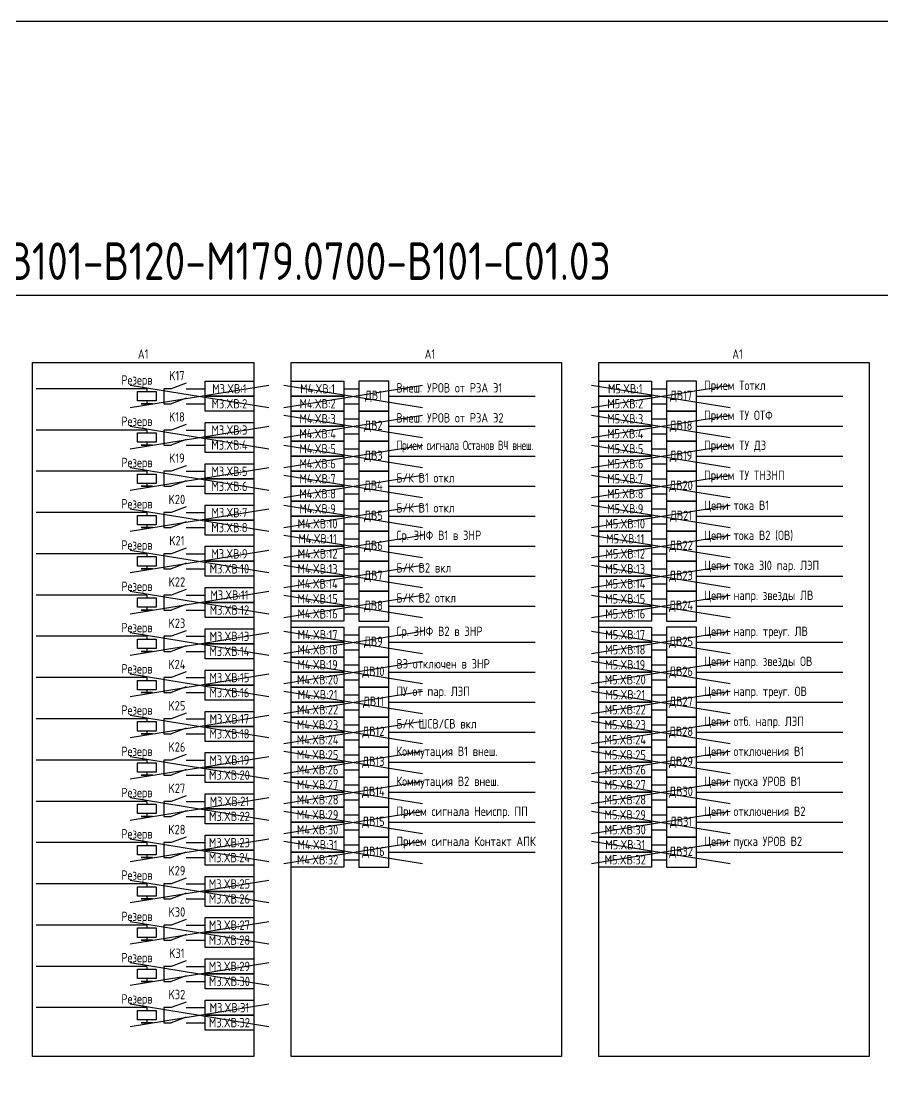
# Model space of a CAD drawing. Header units: millimetres. Extents: x -863 to 2619, y -90 to 586.
# Drawn here: x -435.3 to -205.7, y 303.5 to 586 of the extents above; entities that cross this region are included whole.
import ezdxf

# ---------------------------------------------------------------- set-up
doc = ezdxf.new("R2010")
doc.units = ezdxf.units.MM
doc.styles.add('Gost_type_A', font='GOST_A.TTF')

msp = doc.modelspace()

# ---------------------------------------------------------------- linework, layer by layer
at = {"color": 3}
for p, q in [((-406.31, 489), (-369.31, 483)), ((-406.31, 483), (-369.31, 489)), ((-406.31, 478), (-369.31, 472)), ((-406.31, 472), (-369.31, 478)), ((-406.31, 467), (-369.31, 461)), ((-406.31, 461), (-369.31, 467)), ((-406.31, 456), (-369.31, 450)), ((-406.31, 450), (-369.31, 456)), ((-406.31, 445), (-369.31, 439)), ((-406.31, 439), (-369.31, 445)), ((-406.31, 434), (-369.31, 428)), ((-406.31, 428), (-369.31, 434)), ((-406.31, 423), (-369.31, 417)), ((-406.31, 417), (-369.31, 423)), ((-406.31, 412), (-369.31, 406)), ((-406.31, 406), (-369.31, 412)), ((-406.31, 401), (-369.31, 395)), ((-406.31, 395), (-369.31, 401)), ((-406.31, 390), (-369.31, 384)), ((-406.31, 384), (-369.31, 390)), ((-406.31, 379), (-369.31, 373)), ((-406.31, 373), (-369.31, 379)), ((-406.31, 368), (-369.31, 362)), ((-406.31, 362), (-369.31, 368)), ((-406.31, 357), (-369.31, 351)), ((-406.31, 351), (-369.31, 357)), ((-406.31, 346), (-369.31, 340)), ((-406.31, 340), (-369.31, 346)), ((-406.31, 335), (-369.31, 329)), ((-406.31, 329), (-369.31, 335)), ((-406.31, 324), (-369.31, 318)), ((-406.31, 318), (-369.31, 324))]:
    msp.add_line(p, q, dxfattribs=at)
at = {"ltscale": 4.32}
for p, q in [((-391.31, 489.5), (-395.31, 488)), ((-391.31, 485.5), (-395.31, 484)), ((-391.31, 478.5), (-395.31, 477)), ((-391.31, 474.5), (-395.31, 473)), ((-391.31, 467.5), (-395.31, 466)), ((-391.31, 463.5), (-395.31, 462)), ((-391.31, 456.5), (-395.31, 455)), ((-391.31, 452.5), (-395.31, 451)), ((-391.31, 445.5), (-395.31, 444)), ((-391.31, 441.5), (-395.31, 440)), ((-391.31, 434.5), (-395.31, 433)), ((-391.31, 430.5), (-395.31, 429)), ((-391.31, 423.5), (-395.31, 422)), ((-391.31, 419.5), (-395.31, 418)), ((-391.31, 412.5), (-395.31, 411)), ((-391.31, 408.5), (-395.31, 407)), ((-391.31, 401.5), (-395.31, 400)), ((-391.31, 397.5), (-395.31, 396)), ((-391.31, 390.5), (-395.31, 389)), ((-391.31, 386.5), (-395.31, 385)), ((-391.31, 379.5), (-395.31, 378)), ((-391.31, 375.5), (-395.31, 374)), ((-391.31, 368.5), (-395.31, 367)), ((-391.31, 364.5), (-395.31, 363)), ((-391.31, 357.5), (-395.31, 356)), ((-391.31, 353.5), (-395.31, 352)), ((-391.31, 346.5), (-395.31, 345)), ((-391.31, 342.5), (-395.31, 341)), ((-391.31, 335.5), (-395.31, 334)), ((-391.31, 331.5), (-395.31, 330)), ((-391.31, 324.5), (-395.31, 323)), ((-391.31, 320.5), (-395.31, 319))]:
    msp.add_line(p, q, dxfattribs=at)
at = {"color": 6}
for p, q in [((-365.31, 489), (-328.31, 483)), ((-365.31, 483), (-328.31, 489)), ((-283.31, 489), (-246.31, 483)), ((-283.31, 483), (-246.31, 489)), ((-365.31, 481), (-328.31, 475)), ((-365.31, 475), (-328.31, 481)), ((-283.31, 481), (-246.31, 475)), ((-283.31, 475), (-246.31, 481)), ((-365.31, 473), (-328.31, 467)), ((-365.31, 467), (-328.31, 473)), ((-283.31, 473), (-246.31, 467)), ((-283.31, 467), (-246.31, 473)), ((-365.31, 465), (-328.31, 459)), ((-365.31, 459), (-328.31, 465)), ((-283.31, 465), (-246.31, 459)), ((-283.31, 459), (-246.31, 465)), ((-365.31, 457), (-328.31, 451)), ((-365.31, 451), (-328.31, 457)), ((-283.31, 457), (-246.31, 451)), ((-283.31, 451), (-246.31, 457)), ((-365.31, 449), (-328.31, 443)), ((-365.31, 443), (-328.31, 449)), ((-283.31, 449), (-246.31, 443)), ((-283.31, 443), (-246.31, 449)), ((-365.31, 441), (-328.31, 435)), ((-365.31, 435), (-328.31, 441)), ((-283.31, 441), (-246.31, 435)), ((-283.31, 435), (-246.31, 441)), ((-365.31, 433), (-328.31, 427)), ((-365.31, 427), (-328.31, 433)), ((-283.31, 433), (-246.31, 427)), ((-283.31, 427), (-246.31, 433)), ((-365.31, 423.42), (-328.31, 417.42)), ((-365.31, 417.42), (-328.31, 423.42)), ((-283.31, 423.42), (-246.31, 417.42)), ((-283.31, 417.42), (-246.31, 423.42)), ((-365.31, 415.42), (-328.31, 409.42)), ((-365.31, 409.42), (-328.31, 415.42)), ((-283.31, 415.42), (-246.31, 409.42)), ((-283.31, 409.42), (-246.31, 415.42)), ((-365.31, 407.42), (-328.31, 401.42)), ((-365.31, 401.42), (-328.31, 407.42)), ((-283.31, 407.42), (-246.31, 401.42)), ((-283.31, 401.42), (-246.31, 407.42)), ((-365.31, 399.42), (-328.31, 393.42)), ((-365.31, 393.42), (-328.31, 399.42)), ((-283.31, 399.42), (-246.31, 393.42)), ((-283.31, 393.42), (-246.31, 399.42)), ((-365.31, 391.42), (-328.31, 385.42)), ((-365.31, 385.42), (-328.31, 391.42)), ((-283.31, 391.42), (-246.31, 385.42)), ((-283.31, 385.42), (-246.31, 391.42)), ((-365.31, 383.42), (-328.31, 377.42)), ((-365.31, 377.42), (-328.31, 383.42)), ((-283.31, 383.42), (-246.31, 377.42)), ((-283.31, 377.42), (-246.31, 383.42)), ((-365.31, 375.42), (-328.31, 369.42)), ((-365.31, 369.42), (-328.31, 375.42)), ((-283.31, 375.42), (-246.31, 369.42)), ((-283.31, 369.42), (-246.31, 375.42)), ((-365.31, 367.42), (-328.31, 361.42)), ((-365.31, 361.42), (-328.31, 367.42)), ((-283.31, 367.42), (-246.31, 361.42)), ((-283.31, 361.42), (-246.31, 367.42))]:
    msp.add_line(p, q, dxfattribs=at)
for p, q in [((-401.81, 488), (-431.31, 488)), ((-401.81, 488), (-401.81, 487.25)), ((-349.31, 488), (-345.31, 488)), ((-337.31, 486), (-298.31, 486)), ((-267.31, 488), (-263.31, 488)), ((-255.31, 486), (-216.31, 486)), ((-401.81, 484.75), (-401.81, 484)), ((-349.31, 484), (-345.31, 484)), ((-267.31, 484), (-263.31, 484)), ((-349.31, 480), (-345.31, 480)), ((-337.31, 478), (-298.31, 478)), ((-267.31, 480), (-263.31, 480)), ((-255.31, 478), (-216.31, 478)), ((-401.81, 477), (-431.31, 477)), ((-401.81, 477), (-401.81, 476.25)), ((-349.31, 476), (-345.31, 476)), ((-267.31, 476), (-263.31, 476)), ((-401.81, 473.75), (-401.81, 473)), ((-349.31, 472), (-345.31, 472)), ((-267.31, 472), (-263.31, 472)), ((-337.31, 470), (-298.31, 470)), ((-255.31, 470), (-216.31, 470)), ((-349.31, 468), (-345.31, 468)), ((-267.31, 468), (-263.31, 468)), ((-401.81, 466), (-431.31, 466)), ((-401.81, 466), (-401.81, 465.25)), ((-349.31, 464), (-345.31, 464)), ((-267.31, 464), (-263.31, 464)), ((-401.81, 462.75), (-401.81, 462)), ((-337.31, 462), (-298.31, 462)), ((-255.31, 462), (-216.31, 462)), ((-349.31, 460), (-345.31, 460)), ((-267.31, 460), (-263.31, 460)), ((-401.81, 455), (-431.31, 455)), ((-401.81, 455), (-401.81, 454.25)), ((-349.31, 456), (-345.31, 456)), ((-267.31, 456), (-263.31, 456)), ((-337.31, 454), (-298.31, 454)), ((-255.31, 454), (-216.31, 454)), ((-401.81, 451.75), (-401.81, 451)), ((-349.31, 452), (-345.31, 452)), ((-267.31, 452), (-263.31, 452)), ((-349.31, 448), (-345.31, 448)), ((-267.31, 448), (-263.31, 448)), ((-401.81, 444), (-431.31, 444)), ((-401.81, 444), (-401.81, 443.25)), ((-349.31, 444), (-345.31, 444)), ((-337.31, 446), (-298.31, 446)), ((-267.31, 444), (-263.31, 444)), ((-255.31, 446), (-216.31, 446)), ((-401.81, 440.75), (-401.81, 440)), ((-349.31, 440), (-345.31, 440)), ((-337.31, 438), (-298.31, 438)), ((-267.31, 440), (-263.31, 440)), ((-255.31, 438), (-216.31, 438)), ((-349.31, 436), (-345.31, 436)), ((-267.31, 436), (-263.31, 436)), ((-401.81, 433), (-431.31, 433)), ((-401.81, 433), (-401.81, 432.25)), ((-401.81, 429.75), (-401.81, 429)), ((-349.31, 432), (-345.31, 432)), ((-337.31, 430), (-298.31, 430)), ((-267.31, 432), (-263.31, 432)), ((-255.31, 430), (-216.31, 430)), ((-349.31, 428), (-345.31, 428)), ((-267.31, 428), (-263.31, 428)), ((-401.81, 422), (-431.31, 422)), ((-401.81, 422), (-401.81, 421.25)), ((-349.31, 422.42), (-345.31, 422.42)), ((-267.31, 422.42), (-263.31, 422.42)), ((-401.81, 418.75), (-401.81, 418)), ((-349.31, 418.42), (-345.31, 418.42)), ((-337.31, 420.42), (-298.31, 420.42)), ((-267.31, 418.42), (-263.31, 418.42)), ((-255.31, 420.42), (-216.31, 420.42)), ((-349.31, 414.42), (-345.31, 414.42)), ((-267.31, 414.42), (-263.31, 414.42)), ((-401.81, 411), (-431.31, 411)), ((-401.81, 411), (-401.81, 410.25)), ((-349.31, 410.42), (-345.31, 410.42)), ((-337.31, 412.42), (-298.31, 412.42)), ((-267.31, 410.42), (-263.31, 410.42)), ((-255.31, 412.42), (-216.31, 412.42)), ((-401.81, 407.75), (-401.81, 407)), ((-349.31, 406.42), (-345.31, 406.42)), ((-337.31, 404.42), (-298.31, 404.42)), ((-267.31, 406.42), (-263.31, 406.42)), ((-255.31, 404.42), (-216.31, 404.42)), ((-349.31, 402.42), (-345.31, 402.42)), ((-267.31, 402.42), (-263.31, 402.42)), ((-401.81, 400), (-431.31, 400)), ((-401.81, 400), (-401.81, 399.25)), ((-349.31, 398.42), (-345.31, 398.42)), ((-267.31, 398.42), (-263.31, 398.42)), ((-401.81, 396.75), (-401.81, 396)), ((-337.31, 396.42), (-298.31, 396.42)), ((-255.31, 396.42), (-216.31, 396.42)), ((-349.31, 394.42), (-345.31, 394.42)), ((-267.31, 394.42), (-263.31, 394.42)), ((-349.31, 390.42), (-345.31, 390.42)), ((-267.31, 390.42), (-263.31, 390.42)), ((-401.81, 389), (-431.31, 389)), ((-401.81, 389), (-401.81, 388.25)), ((-337.31, 388.42), (-298.31, 388.42)), ((-255.31, 388.42), (-216.31, 388.42)), ((-401.81, 385.75), (-401.81, 385)), ((-349.31, 386.42), (-345.31, 386.42)), ((-267.31, 386.42), (-263.31, 386.42)), ((-349.31, 382.42), (-345.31, 382.42)), ((-267.31, 382.42), (-263.31, 382.42)), ((-337.31, 380.42), (-298.31, 380.42)), ((-255.31, 380.42), (-216.31, 380.42)), ((-401.81, 378), (-431.31, 378)), ((-401.81, 378), (-401.81, 377.25)), ((-349.31, 378.42), (-345.31, 378.42)), ((-267.31, 378.42), (-263.31, 378.42)), ((-401.81, 374.75), (-401.81, 374)), ((-349.31, 374.42), (-345.31, 374.42)), ((-267.31, 374.42), (-263.31, 374.42)), ((-349.31, 370.42), (-345.31, 370.42)), ((-337.31, 372.42), (-298.31, 372.42)), ((-267.31, 370.42), (-263.31, 370.42)), ((-255.31, 372.42), (-216.31, 372.42)), ((-401.81, 367), (-431.31, 367)), ((-401.81, 367), (-401.81, 366.25)), ((-349.31, 366.42), (-345.31, 366.42)), ((-267.31, 366.42), (-263.31, 366.42)), ((-401.81, 363.75), (-401.81, 363)), ((-349.31, 362.42), (-345.31, 362.42)), ((-337.31, 364.42), (-298.31, 364.42)), ((-267.31, 362.42), (-263.31, 362.42)), ((-255.31, 364.42), (-216.31, 364.42)), ((-401.81, 356), (-431.31, 356)), ((-401.81, 356), (-401.81, 355.25)), ((-401.81, 352.75), (-401.81, 352)), ((-401.81, 345), (-431.31, 345)), ((-401.81, 345), (-401.81, 344.25)), ((-401.81, 341.75), (-401.81, 341)), ((-401.81, 334), (-431.31, 334)), ((-401.81, 334), (-401.81, 333.25)), ((-401.81, 330.75), (-401.81, 330)), ((-401.81, 323), (-431.31, 323)), ((-401.81, 323), (-401.81, 322.25)), ((-401.81, 319.75), (-401.81, 319))]:
    msp.add_line(p, q)
at = {"ltscale": 1.08}
for p, q in [((-395.31, 488), (-397.31, 488)), ((-397.31, 488), (-397.31, 484)), ((-391.31, 488), (-386.31, 488)), ((-397.31, 484), (-395.31, 484)), ((-391.31, 484), (-386.31, 484)), ((-395.31, 477), (-397.31, 477)), ((-397.31, 477), (-397.31, 473)), ((-391.31, 477), (-386.31, 477)), ((-397.31, 473), (-395.31, 473)), ((-391.31, 473), (-386.31, 473)), ((-395.31, 466), (-397.31, 466)), ((-397.31, 466), (-397.31, 462)), ((-391.31, 466), (-386.31, 466)), ((-397.31, 462), (-395.31, 462)), ((-391.31, 462), (-386.31, 462)), ((-395.31, 455), (-397.31, 455)), ((-397.31, 455), (-397.31, 451)), ((-391.31, 455), (-386.31, 455)), ((-397.31, 451), (-395.31, 451)), ((-391.31, 451), (-386.31, 451)), ((-395.31, 444), (-397.31, 444)), ((-397.31, 444), (-397.31, 440)), ((-391.31, 444), (-386.31, 444)), ((-397.31, 440), (-395.31, 440)), ((-391.31, 440), (-386.31, 440)), ((-395.31, 433), (-397.31, 433)), ((-397.31, 433), (-397.31, 429)), ((-391.31, 433), (-386.31, 433)), ((-397.31, 429), (-395.31, 429)), ((-391.31, 429), (-386.31, 429)), ((-395.31, 422), (-397.31, 422)), ((-397.31, 422), (-397.31, 418)), ((-391.31, 422), (-386.31, 422)), ((-397.31, 418), (-395.31, 418)), ((-391.31, 418), (-386.31, 418)), ((-395.31, 411), (-397.31, 411)), ((-397.31, 411), (-397.31, 407)), ((-391.31, 411), (-386.31, 411)), ((-397.31, 407), (-395.31, 407)), ((-391.31, 407), (-386.31, 407)), ((-395.31, 400), (-397.31, 400)), ((-397.31, 400), (-397.31, 396)), ((-391.31, 400), (-386.31, 400)), ((-397.31, 396), (-395.31, 396)), ((-391.31, 396), (-386.31, 396)), ((-395.31, 389), (-397.31, 389)), ((-397.31, 389), (-397.31, 385)), ((-391.31, 389), (-386.31, 389)), ((-397.31, 385), (-395.31, 385)), ((-391.31, 385), (-386.31, 385)), ((-395.31, 378), (-397.31, 378)), ((-397.31, 378), (-397.31, 374)), ((-391.31, 378), (-386.31, 378)), ((-397.31, 374), (-395.31, 374)), ((-391.31, 374), (-386.31, 374)), ((-395.31, 367), (-397.31, 367)), ((-397.31, 367), (-397.31, 363)), ((-391.31, 367), (-386.31, 367)), ((-397.31, 363), (-395.31, 363)), ((-391.31, 363), (-386.31, 363)), ((-395.31, 356), (-397.31, 356)), ((-397.31, 356), (-397.31, 352)), ((-391.31, 356), (-386.31, 356)), ((-397.31, 352), (-395.31, 352)), ((-391.31, 352), (-386.31, 352)), ((-395.31, 345), (-397.31, 345)), ((-397.31, 345), (-397.31, 341)), ((-391.31, 345), (-386.31, 345)), ((-397.31, 341), (-395.31, 341)), ((-391.31, 341), (-386.31, 341)), ((-395.31, 334), (-397.31, 334)), ((-397.31, 334), (-397.31, 330)), ((-391.31, 334), (-386.31, 334)), ((-397.31, 330), (-395.31, 330)), ((-391.31, 330), (-386.31, 330)), ((-395.31, 323), (-397.31, 323)), ((-397.31, 323), (-397.31, 319)), ((-391.31, 323), (-386.31, 323)), ((-397.31, 319), (-395.31, 319)), ((-391.31, 319), (-386.31, 319))]:
    msp.add_line(p, q, dxfattribs=at)
for points in [[(-863, 586), (2619, 586), (2619, -90), (-863, -90)], [(-630, 513), (198.95, 513), (198.95, 297), (-630, 297)], [(-432.31, 495), (-373.31, 495), (-373.31, 310), (-432.31, 310)], [(-363.31, 495), (-291.31, 495), (-291.31, 310), (-363.31, 310)], [(-281.31, 495), (-209.31, 495), (-209.31, 310), (-281.31, 310)], [(-386.31, 490), (-373.31, 490), (-373.31, 486), (-386.31, 486)], [(-363.31, 490), (-349.31, 490), (-349.31, 486), (-363.31, 486)], [(-281.31, 490), (-267.31, 490), (-267.31, 486), (-281.31, 486)], [(-399.31, 487.25), (-399.31, 484.75), (-404.31, 484.75), (-404.31, 487.25)], [(-386.31, 486), (-373.31, 486), (-373.31, 482), (-386.31, 482)], [(-363.31, 486), (-349.31, 486), (-349.31, 482), (-363.31, 482)], [(-281.31, 486), (-267.31, 486), (-267.31, 482), (-281.31, 482)], [(-400.31, 484), (-403.31, 484)], [(-363.31, 482), (-349.31, 482), (-349.31, 478), (-363.31, 478)], [(-281.31, 482), (-267.31, 482), (-267.31, 478), (-281.31, 478)], [(-386.31, 479), (-373.31, 479), (-373.31, 475), (-386.31, 475)], [(-363.31, 478), (-349.31, 478), (-349.31, 474), (-363.31, 474)], [(-281.31, 478), (-267.31, 478), (-267.31, 474), (-281.31, 474)], [(-399.31, 476.25), (-399.31, 473.75), (-404.31, 473.75), (-404.31, 476.25)], [(-386.31, 475), (-373.31, 475), (-373.31, 471), (-386.31, 471)], [(-400.31, 473), (-403.31, 473)], [(-363.31, 474), (-349.31, 474), (-349.31, 470), (-363.31, 470)], [(-281.31, 474), (-267.31, 474), (-267.31, 470), (-281.31, 470)], [(-363.31, 470), (-349.31, 470), (-349.31, 466), (-363.31, 466)], [(-281.31, 470), (-267.31, 470), (-267.31, 466), (-281.31, 466)], [(-386.31, 468), (-373.31, 468), (-373.31, 464), (-386.31, 464)], [(-399.31, 465.25), (-399.31, 462.75), (-404.31, 462.75), (-404.31, 465.25)], [(-386.31, 464), (-373.31, 464), (-373.31, 460), (-386.31, 460)], [(-363.31, 466), (-349.31, 466), (-349.31, 462), (-363.31, 462)], [(-281.31, 466), (-267.31, 466), (-267.31, 462), (-281.31, 462)], [(-400.31, 462), (-403.31, 462)], [(-363.31, 462), (-349.31, 462), (-349.31, 458), (-363.31, 458)], [(-281.31, 462), (-267.31, 462), (-267.31, 458), (-281.31, 458)], [(-363.31, 458), (-349.31, 458), (-349.31, 454), (-363.31, 454)], [(-281.31, 458), (-267.31, 458), (-267.31, 454), (-281.31, 454)], [(-386.31, 457), (-373.31, 457), (-373.31, 453), (-386.31, 453)], [(-399.31, 454.25), (-399.31, 451.75), (-404.31, 451.75), (-404.31, 454.25)], [(-386.31, 453), (-373.31, 453), (-373.31, 449), (-386.31, 449)], [(-363.31, 454), (-349.31, 454), (-349.31, 450), (-363.31, 450)], [(-281.31, 454), (-267.31, 454), (-267.31, 450), (-281.31, 450)], [(-400.31, 451), (-403.31, 451)], [(-363.31, 450), (-349.31, 450), (-349.31, 446), (-363.31, 446)], [(-281.31, 450), (-267.31, 450), (-267.31, 446), (-281.31, 446)], [(-386.31, 446), (-373.31, 446), (-373.31, 442), (-386.31, 442)], [(-363.31, 446), (-349.31, 446), (-349.31, 442), (-363.31, 442)], [(-281.31, 446), (-267.31, 446), (-267.31, 442), (-281.31, 442)], [(-399.31, 443.25), (-399.31, 440.75), (-404.31, 440.75), (-404.31, 443.25)], [(-386.31, 442), (-373.31, 442), (-373.31, 438), (-386.31, 438)], [(-363.31, 442), (-349.31, 442), (-349.31, 438), (-363.31, 438)], [(-281.31, 442), (-267.31, 442), (-267.31, 438), (-281.31, 438)], [(-400.31, 440), (-403.31, 440)], [(-363.31, 438), (-349.31, 438), (-349.31, 434), (-363.31, 434)], [(-281.31, 438), (-267.31, 438), (-267.31, 434), (-281.31, 434)], [(-399.31, 432.25), (-399.31, 429.75), (-404.31, 429.75), (-404.31, 432.25)], [(-386.31, 435), (-373.31, 435), (-373.31, 431), (-386.31, 431)], [(-363.31, 434), (-349.31, 434), (-349.31, 430), (-363.31, 430)], [(-281.31, 434), (-267.31, 434), (-267.31, 430), (-281.31, 430)], [(-386.31, 431), (-373.31, 431), (-373.31, 427), (-386.31, 427)], [(-363.31, 430), (-349.31, 430), (-349.31, 426), (-363.31, 426)], [(-281.31, 430), (-267.31, 430), (-267.31, 426), (-281.31, 426)], [(-400.31, 429), (-403.31, 429)], [(-386.31, 424), (-373.31, 424), (-373.31, 420), (-386.31, 420)], [(-363.31, 424.42), (-349.31, 424.42), (-349.31, 420.42), (-363.31, 420.42)], [(-281.31, 424.42), (-267.31, 424.42), (-267.31, 420.42), (-281.31, 420.42)], [(-399.31, 421.25), (-399.31, 418.75), (-404.31, 418.75), (-404.31, 421.25)], [(-386.31, 420), (-373.31, 420), (-373.31, 416), (-386.31, 416)], [(-363.31, 420.42), (-349.31, 420.42), (-349.31, 416.42), (-363.31, 416.42)], [(-281.31, 420.42), (-267.31, 420.42), (-267.31, 416.42), (-281.31, 416.42)], [(-400.31, 418), (-403.31, 418)], [(-363.31, 416.42), (-349.31, 416.42), (-349.31, 412.42), (-363.31, 412.42)], [(-281.31, 416.42), (-267.31, 416.42), (-267.31, 412.42), (-281.31, 412.42)], [(-386.31, 413), (-373.31, 413), (-373.31, 409), (-386.31, 409)], [(-399.31, 410.25), (-399.31, 407.75), (-404.31, 407.75), (-404.31, 410.25)], [(-363.31, 412.42), (-349.31, 412.42), (-349.31, 408.42), (-363.31, 408.42)], [(-281.31, 412.42), (-267.31, 412.42), (-267.31, 408.42), (-281.31, 408.42)], [(-400.31, 407), (-403.31, 407)], [(-386.31, 409), (-373.31, 409), (-373.31, 405), (-386.31, 405)], [(-363.31, 408.42), (-349.31, 408.42), (-349.31, 404.42), (-363.31, 404.42)], [(-281.31, 408.42), (-267.31, 408.42), (-267.31, 404.42), (-281.31, 404.42)], [(-363.31, 404.42), (-349.31, 404.42), (-349.31, 400.42), (-363.31, 400.42)], [(-281.31, 404.42), (-267.31, 404.42), (-267.31, 400.42), (-281.31, 400.42)], [(-386.31, 402), (-373.31, 402), (-373.31, 398), (-386.31, 398)], [(-399.31, 399.25), (-399.31, 396.75), (-404.31, 396.75), (-404.31, 399.25)], [(-363.31, 400.42), (-349.31, 400.42), (-349.31, 396.42), (-363.31, 396.42)], [(-281.31, 400.42), (-267.31, 400.42), (-267.31, 396.42), (-281.31, 396.42)], [(-400.31, 396), (-403.31, 396)], [(-386.31, 398), (-373.31, 398), (-373.31, 394), (-386.31, 394)], [(-363.31, 396.42), (-349.31, 396.42), (-349.31, 392.42), (-363.31, 392.42)], [(-281.31, 396.42), (-267.31, 396.42), (-267.31, 392.42), (-281.31, 392.42)], [(-386.31, 391), (-373.31, 391), (-373.31, 387), (-386.31, 387)], [(-363.31, 392.42), (-349.31, 392.42), (-349.31, 388.42), (-363.31, 388.42)], [(-281.31, 392.42), (-267.31, 392.42), (-267.31, 388.42), (-281.31, 388.42)], [(-399.31, 388.25), (-399.31, 385.75), (-404.31, 385.75), (-404.31, 388.25)], [(-363.31, 388.42), (-349.31, 388.42), (-349.31, 384.42), (-363.31, 384.42)], [(-281.31, 388.42), (-267.31, 388.42), (-267.31, 384.42), (-281.31, 384.42)], [(-400.31, 385), (-403.31, 385)], [(-386.31, 387), (-373.31, 387), (-373.31, 383), (-386.31, 383)], [(-363.31, 384.42), (-349.31, 384.42), (-349.31, 380.42), (-363.31, 380.42)], [(-281.31, 384.42), (-267.31, 384.42), (-267.31, 380.42), (-281.31, 380.42)], [(-386.31, 380), (-373.31, 380), (-373.31, 376), (-386.31, 376)], [(-363.31, 380.42), (-349.31, 380.42), (-349.31, 376.42), (-363.31, 376.42)], [(-281.31, 380.42), (-267.31, 380.42), (-267.31, 376.42), (-281.31, 376.42)], [(-399.31, 377.25), (-399.31, 374.75), (-404.31, 374.75), (-404.31, 377.25)], [(-386.31, 376), (-373.31, 376), (-373.31, 372), (-386.31, 372)], [(-363.31, 376.42), (-349.31, 376.42), (-349.31, 372.42), (-363.31, 372.42)], [(-281.31, 376.42), (-267.31, 376.42), (-267.31, 372.42), (-281.31, 372.42)], [(-400.31, 374), (-403.31, 374)], [(-363.31, 372.42), (-349.31, 372.42), (-349.31, 368.42), (-363.31, 368.42)], [(-281.31, 372.42), (-267.31, 372.42), (-267.31, 368.42), (-281.31, 368.42)], [(-386.31, 369), (-373.31, 369), (-373.31, 365), (-386.31, 365)], [(-363.31, 368.42), (-349.31, 368.42), (-349.31, 364.42), (-363.31, 364.42)], [(-281.31, 368.42), (-267.31, 368.42), (-267.31, 364.42), (-281.31, 364.42)], [(-399.31, 366.25), (-399.31, 363.75), (-404.31, 363.75), (-404.31, 366.25)], [(-386.31, 365), (-373.31, 365), (-373.31, 361), (-386.31, 361)], [(-400.31, 363), (-403.31, 363)], [(-363.31, 364.42), (-349.31, 364.42), (-349.31, 360.42), (-363.31, 360.42)], [(-281.31, 364.42), (-267.31, 364.42), (-267.31, 360.42), (-281.31, 360.42)], [(-386.31, 358), (-373.31, 358), (-373.31, 354), (-386.31, 354)], [(-399.31, 355.25), (-399.31, 352.75), (-404.31, 352.75), (-404.31, 355.25)], [(-386.31, 354), (-373.31, 354), (-373.31, 350), (-386.31, 350)], [(-400.31, 352), (-403.31, 352)], [(-386.31, 347), (-373.31, 347), (-373.31, 343), (-386.31, 343)], [(-399.31, 344.25), (-399.31, 341.75), (-404.31, 341.75), (-404.31, 344.25)], [(-386.31, 343), (-373.31, 343), (-373.31, 339), (-386.31, 339)], [(-400.31, 341), (-403.31, 341)], [(-386.31, 336), (-373.31, 336), (-373.31, 332), (-386.31, 332)], [(-399.31, 333.25), (-399.31, 330.75), (-404.31, 330.75), (-404.31, 333.25)], [(-386.31, 332), (-373.31, 332), (-373.31, 328), (-386.31, 328)], [(-400.31, 330), (-403.31, 330)], [(-386.31, 325), (-373.31, 325), (-373.31, 321), (-386.31, 321)], [(-399.31, 322.25), (-399.31, 319.75), (-404.31, 319.75), (-404.31, 322.25)], [(-386.31, 321), (-373.31, 321), (-373.31, 317), (-386.31, 317)], [(-400.31, 319), (-403.31, 319)]]:
    msp.add_lwpolyline(points, close=True)
at = {"ltscale": 4}
for points in [[(-345.31, 482), (-337.31, 482), (-337.31, 490), (-345.31, 490)], [(-263.31, 482), (-255.31, 482), (-255.31, 490), (-263.31, 490)], [(-345.31, 474), (-337.31, 474), (-337.31, 482), (-345.31, 482)], [(-263.31, 474), (-255.31, 474), (-255.31, 482), (-263.31, 482)], [(-345.31, 466), (-337.31, 466), (-337.31, 474), (-345.31, 474)], [(-263.31, 466), (-255.31, 466), (-255.31, 474), (-263.31, 474)], [(-345.31, 458), (-337.31, 458), (-337.31, 466), (-345.31, 466)], [(-263.31, 458), (-255.31, 458), (-255.31, 466), (-263.31, 466)], [(-345.31, 450), (-337.31, 450), (-337.31, 458), (-345.31, 458)], [(-263.31, 450), (-255.31, 450), (-255.31, 458), (-263.31, 458)], [(-345.31, 442), (-337.31, 442), (-337.31, 450), (-345.31, 450)], [(-263.31, 442), (-255.31, 442), (-255.31, 450), (-263.31, 450)], [(-345.31, 434), (-337.31, 434), (-337.31, 442), (-345.31, 442)], [(-263.31, 434), (-255.31, 434), (-255.31, 442), (-263.31, 442)], [(-345.31, 426), (-337.31, 426), (-337.31, 434), (-345.31, 434)], [(-263.31, 426), (-255.31, 426), (-255.31, 434), (-263.31, 434)], [(-345.31, 416.42), (-337.31, 416.42), (-337.31, 424.42), (-345.31, 424.42)], [(-263.31, 416.42), (-255.31, 416.42), (-255.31, 424.42), (-263.31, 424.42)], [(-345.31, 408.42), (-337.31, 408.42), (-337.31, 416.42), (-345.31, 416.42)], [(-263.31, 408.42), (-255.31, 408.42), (-255.31, 416.42), (-263.31, 416.42)], [(-345.31, 400.42), (-337.31, 400.42), (-337.31, 408.42), (-345.31, 408.42)], [(-263.31, 400.42), (-255.31, 400.42), (-255.31, 408.42), (-263.31, 408.42)], [(-345.31, 392.42), (-337.31, 392.42), (-337.31, 400.42), (-345.31, 400.42)], [(-263.31, 392.42), (-255.31, 392.42), (-255.31, 400.42), (-263.31, 400.42)], [(-345.31, 384.42), (-337.31, 384.42), (-337.31, 392.42), (-345.31, 392.42)], [(-263.31, 384.42), (-255.31, 384.42), (-255.31, 392.42), (-263.31, 392.42)], [(-345.31, 376.42), (-337.31, 376.42), (-337.31, 384.42), (-345.31, 384.42)], [(-263.31, 376.42), (-255.31, 376.42), (-255.31, 384.42), (-263.31, 384.42)], [(-345.31, 368.42), (-337.31, 368.42), (-337.31, 376.42), (-345.31, 376.42)], [(-263.31, 368.42), (-255.31, 368.42), (-255.31, 376.42), (-263.31, 376.42)], [(-345.31, 360.42), (-337.31, 360.42), (-337.31, 368.42), (-345.31, 368.42)], [(-263.31, 360.42), (-255.31, 360.42), (-255.31, 368.42), (-263.31, 368.42)]]:
    msp.add_lwpolyline(points, close=True, dxfattribs=at)

# ---------------------------------------------------------------- texts
at = {"attachment_point": 8, "line_spacing_factor": 0.9, "style": 'Gost_type_A'}
for s, insert, char_height, width in [('\\pxql;ЮНИТ-М514-ВЧ-Р102-К103-К103-В101-В101-В120-М179.0700-В101-С01.03', (-427.38, 517), 10, 401), ('A1', (-402.81, 496), 2.5, 59), ('A1', (-326.37, 496), 2.5, 73.8762), ('A1', (-244.37, 496), 2.5, 73.8762)]:
    msp.add_mtext(s, dxfattribs=dict(at, insert=insert, char_height=char_height, width=width))
at = {"char_height": 2.5, "style": 'Gost_type_A'}
for s, insert, width, attachment_point in [('Резерв', (-400.31, 490), 31.0015, 6), ('K17', (-393.81, 491.5), 5, 5), ('M3.XВ:1', (-379.81, 488), 13, 5), ('M4.XВ:1', (-356.31, 488), 14, 5), ('Внеш. УРОВ от РЗА Э1', (-335.31, 487), 30.8621, 7), ('M5.XВ:1', (-274.31, 488), 14, 5), ('Прием Тоткл', (-253.31, 487), 30.8621, 7), ('ДВ1', (-341.43, 486), 7.7588, 5), ('ДВ17', (-259.43, 486), 7.7588, 5), ('M3.XВ:2', (-379.81, 484), 13, 5), ('M4.XВ:2', (-356.31, 484), 14, 5), ('M5.XВ:2', (-274.31, 484), 14, 5), ('Резерв', (-400.31, 479), 31.0015, 6), ('K18', (-393.81, 480.5), 5, 5), ('M4.XВ:3', (-356.31, 480), 14, 5), ('Внеш. УРОВ от РЗА Э2', (-335.31, 479), 44.8565, 7), ('M5.XВ:3', (-274.31, 480), 14, 5), ('Прием ТУ ОТФ', (-253.31, 479), 44.8565, 7), ('M3.XВ:3', (-379.81, 477), 13, 5), ('ДВ2', (-341.43, 478), 7.7588, 5), ('ДВ18', (-259.43, 478), 7.7588, 5), ('M4.XВ:4', (-356.31, 476), 14, 5), ('M5.XВ:4', (-274.31, 476), 14, 5), ('M3.XВ:4', (-379.81, 473), 13, 5), ('M4.XВ:5', (-356.31, 472), 14, 5), ('{\\W0.9;\\T0.95;Прием сигнала Останов ВЧ внеш.}', (-335.31, 471), 48.5609, 7), ('M5.XВ:5', (-274.31, 472), 14, 5), ('Прием ТУ ДЗ', (-253.31, 471), 44.8565, 7), ('Резерв', (-400.31, 468), 31.0015, 6), ('K19', (-393.81, 469.5), 5, 5), ('M4.XВ:6', (-356.31, 468), 14, 5), ('ДВ3', (-341.43, 470), 7.7588, 5), ('M5.XВ:6', (-274.31, 468), 14, 5), ('ДВ19', (-259.43, 470), 7.7588, 5), ('M3.XВ:5', (-379.81, 466), 13, 5), ('Прием ТУ ТНЗНП', (-253.31, 463), 44.8565, 7), ('M4.XВ:7', (-356.31, 464), 14, 5), ('ДВ4', (-341.43, 462), 7.7588, 5), ('Б/К В1 откл', (-335.31, 463), 27.8465, 7), ('M5.XВ:7', (-274.31, 464), 14, 5), ('ДВ20', (-259.43, 462), 7.7588, 5), ('M3.XВ:6', (-379.81, 462), 13, 5), ('M4.XВ:8', (-356.31, 460), 14, 5), ('M5.XВ:8', (-274.31, 460), 14, 5), ('Резерв', (-400.31, 457), 31.0015, 6), ('K20', (-393.81, 458.5), 5, 5), ('Цепи тока В1', (-253.31, 455), 27.8465, 7), ('M3.XВ:7', (-379.81, 455), 13, 5), ('M4.XВ:9', (-356.31, 456), 14, 5), ('ДВ5', (-341.43, 454), 7.7588, 5), ('Б/К В1 откл', (-335.31, 455), 27.8465, 7), ('M5.XВ:9', (-274.31, 456), 14, 5), ('ДВ21', (-259.43, 454), 7.7588, 5), ('M3.XВ:8', (-379.81, 451), 13, 5), ('M4.XВ:10', (-356.31, 452), 14, 5), ('M5.XВ:10', (-274.31, 452), 14, 5), ('M4.XВ:11', (-356.31, 448), 14, 5), ('Ср. ЗНФ В1 в ЗНР', (-335.31, 447), 27.8465, 7), ('M5.XВ:11', (-274.31, 448), 14, 5), ('Цепи тока В2 (ОВ)', (-253.31, 447), 27.8465, 7), ('Резерв', (-400.31, 446), 31.0015, 6), ('K21', (-393.81, 447.5), 5, 5), ('ДВ6', (-341.43, 446), 7.7588, 5), ('ДВ22', (-259.43, 446), 7.7588, 5), ('M3.XВ:9', (-379.81, 444), 13, 5), ('M4.XВ:12', (-356.31, 444), 14, 5), ('M5.XВ:12', (-274.31, 444), 14, 5), ('M3.XВ:10', (-379.81, 440), 13, 5), ('M4.XВ:13', (-356.31, 440), 14, 5), ('Б/К В2 вкл', (-335.31, 439), 27.8465, 7), ('M5.XВ:13', (-274.31, 440), 14, 5), ('Цепи тока 3I0 пар. ЛЭП', (-253.31, 439), 32.328, 7), ('ДВ7', (-341.43, 438), 7.7588, 5), ('ДВ23', (-259.43, 438), 7.7588, 5), ('Резерв', (-400.31, 435), 31.0015, 6), ('K22', (-393.81, 436.5), 5, 5), ('M4.XВ:14', (-356.31, 436), 14, 5), ('M5.XВ:14', (-274.31, 436), 14, 5), ('M3.XВ:11', (-379.81, 433), 13, 5), ('M4.XВ:15', (-356.31, 432), 14, 5), ('Б/К В2 откл', (-335.31, 431), 39.3936, 7), ('M5.XВ:15', (-274.31, 432), 14, 5), ('Цепи напр. звезды ЛВ', (-253.31, 431), 27.8465, 7), ('M3.XВ:12', (-379.81, 429), 13, 5), ('ДВ8', (-341.43, 430), 7.7588, 5), ('ДВ24', (-259.43, 430), 7.7588, 5), ('K23', (-393.81, 425.5), 5, 5), ('M4.XВ:16', (-356.31, 428), 14, 5), ('M5.XВ:16', (-274.31, 428), 14, 5), ('Резерв', (-400.31, 424), 31.0015, 6), ('Ср. ЗНФ В2 в ЗНР', (-335.31, 421.42), 39.2186, 7), ('Цепи напр. треуг. ЛВ', (-253.31, 421.42), 27.8465, 7), ('M3.XВ:13', (-379.81, 422), 13, 5), ('M4.XВ:17', (-356.31, 422.42), 14, 5), ('ДВ9', (-341.43, 420.42), 7.7588, 5), ('M5.XВ:17', (-274.31, 422.42), 14, 5), ('ДВ25', (-259.43, 420.42), 7.7588, 5), ('M3.XВ:14', (-379.81, 418), 13, 5), ('M4.XВ:18', (-356.31, 418.42), 14, 5), ('M5.XВ:18', (-274.31, 418.42), 14, 5), ('K24', (-393.81, 414.5), 5, 5), ('M4.XВ:19', (-356.31, 414.42), 14, 5), ('В3 отключен в ЗНР', (-335.31, 413.42), 44.8565, 7), ('M5.XВ:19', (-274.31, 414.42), 14, 5), ('Цепи напр. звезды ОВ', (-253.31, 413.42), 27.8465, 7), ('Резерв', (-400.31, 413), 31.0015, 6), ('ДВ10', (-341.43, 412.42), 7.7588, 5), ('ДВ26', (-259.43, 412.42), 7.7588, 5), ('M3.XВ:15', (-379.81, 411), 13, 5), ('M4.XВ:20', (-356.31, 410.42), 14, 5), ('M5.XВ:20', (-274.31, 410.42), 14, 5), ('M3.XВ:16', (-379.81, 407), 13, 5), ('M4.XВ:21', (-356.31, 406.42), 14, 5), ('ПУ от пар. ЛЭП', (-335.31, 405.42), 27.8465, 7), ('M5.XВ:21', (-274.31, 406.42), 14, 5), ('Цепи напр. треуг. ОВ', (-253.31, 405.42), 27.8465, 7), ('K25', (-393.81, 403.5), 5, 5), ('ДВ11', (-341.43, 404.42), 7.7588, 5), ('ДВ27', (-259.43, 404.42), 7.7588, 5), ('Резерв', (-400.31, 402), 31.0015, 6), ('M3.XВ:17', (-379.81, 400), 13, 5), ('M4.XВ:22', (-356.31, 402.42), 14, 5), ('M5.XВ:22', (-274.31, 402.42), 14, 5), ('M4.XВ:23', (-356.31, 398.42), 14, 5), ('Б/К ШСВ/СВ вкл', (-335.31, 397.42), 27.8465, 7), ('M5.XВ:23', (-274.31, 398.42), 14, 5), ('Цепи отб. напр. ЛЭП', (-253.31, 397.42), 27.8465, 7), ('M3.XВ:18', (-379.81, 396), 13, 5), ('M4.XВ:24', (-356.31, 394.42), 14, 5), ('ДВ12', (-341.43, 396.42), 7.7588, 5), ('M5.XВ:24', (-274.31, 394.42), 14, 5), ('ДВ28', (-259.43, 396.42), 7.7588, 5), ('K26', (-393.81, 392.5), 5, 5), ('Резерв', (-400.31, 391), 31.0015, 6), ('M3.XВ:19', (-379.81, 389), 13, 5), ('M4.XВ:25', (-356.31, 390.42), 14, 5), ('ДВ13', (-341.43, 388.42), 7.7588, 5), ('Коммутация В1 внеш.', (-335.31, 389.42), 39.1894, 7), ('M5.XВ:25', (-274.31, 390.42), 14, 5), ('ДВ29', (-259.43, 388.42), 7.7588, 5), ('Цепи отключения В1', (-253.31, 389.42), 27.8465, 7), ('M4.XВ:26', (-356.31, 386.42), 14, 5), ('M5.XВ:26', (-274.31, 386.42), 14, 5), ('M3.XВ:20', (-379.81, 385), 13, 5), ('Коммутация В2 внеш.', (-335.31, 381.42), 39.326, 7), ('Цепи пуска УРОВ В1', (-253.31, 381.42), 27.8465, 7), ('Резерв', (-400.31, 380), 31.0015, 6), ('K27', (-393.81, 381.5), 5, 5), ('M4.XВ:27', (-356.31, 382.42), 14, 5), ('ДВ14', (-341.43, 380.42), 7.7588, 5), ('M5.XВ:27', (-274.31, 382.42), 14, 5), ('ДВ30', (-259.43, 380.42), 7.7588, 5), ('M3.XВ:21', (-379.81, 378), 13, 5), ('M4.XВ:28', (-356.31, 378.42), 14, 5), ('M5.XВ:28', (-274.31, 378.42), 14, 5), ('Прием сигнала Неиспр. ПП', (-335.31, 373.42), 37.4344, 7), ('Цепи отключения В2', (-253.31, 373.42), 27.8465, 7), ('M3.XВ:22', (-379.81, 374), 13, 5), ('M4.XВ:29', (-356.31, 374.42), 14, 5), ('ДВ15', (-341.43, 372.42), 7.7588, 5), ('M5.XВ:29', (-274.31, 374.42), 14, 5), ('ДВ31', (-259.43, 372.42), 7.7588, 5), ('Резерв', (-400.31, 369), 31.0015, 6), ('K28', (-393.81, 370.5), 5, 5), ('M4.XВ:30', (-356.31, 370.42), 14, 5), ('M5.XВ:30', (-274.31, 370.42), 14, 5), ('M3.XВ:23', (-379.81, 367), 13, 5), ('M4.XВ:31', (-356.31, 366.42), 14, 5), ('Прием сигнала Контакт АПК', (-335.31, 365.42), 39.3936, 7), ('M5.XВ:31', (-274.31, 366.42), 14, 5), ('Цепи пуска УРОВ В2', (-253.31, 365.42), 27.8465, 7), ('ДВ16', (-341.43, 364.42), 7.7588, 5), ('ДВ32', (-259.43, 364.42), 7.7588, 5), ('M3.XВ:24', (-379.81, 363), 13, 5), ('M4.XВ:32', (-356.31, 362.42), 14, 5), ('M5.XВ:32', (-274.31, 362.42), 14, 5), ('Резерв', (-400.31, 358), 31.0015, 6), ('K29', (-393.81, 359.5), 5, 5), ('M3.XВ:25', (-379.81, 356), 13, 5), ('M3.XВ:26', (-379.81, 352), 13, 5), ('Резерв', (-400.31, 347), 31.0015, 6), ('K30', (-393.81, 348.5), 5, 5), ('M3.XВ:27', (-379.81, 345), 13, 5), ('M3.XВ:28', (-379.81, 341), 13, 5), ('Резерв', (-400.31, 336), 31.0015, 6), ('K31', (-393.81, 337.5), 5, 5), ('M3.XВ:29', (-379.81, 334), 13, 5), ('M3.XВ:30', (-379.81, 330), 13, 5), ('K32', (-393.81, 326.5), 5, 5), ('Резерв', (-400.31, 325), 31.0015, 6), ('M3.XВ:31', (-379.81, 323), 13, 5), ('M3.XВ:32', (-379.81, 319), 13, 5)]:
    msp.add_mtext(s, dxfattribs=dict(at, insert=insert, width=width, attachment_point=attachment_point))

doc.saveas('drawing.dxf')
